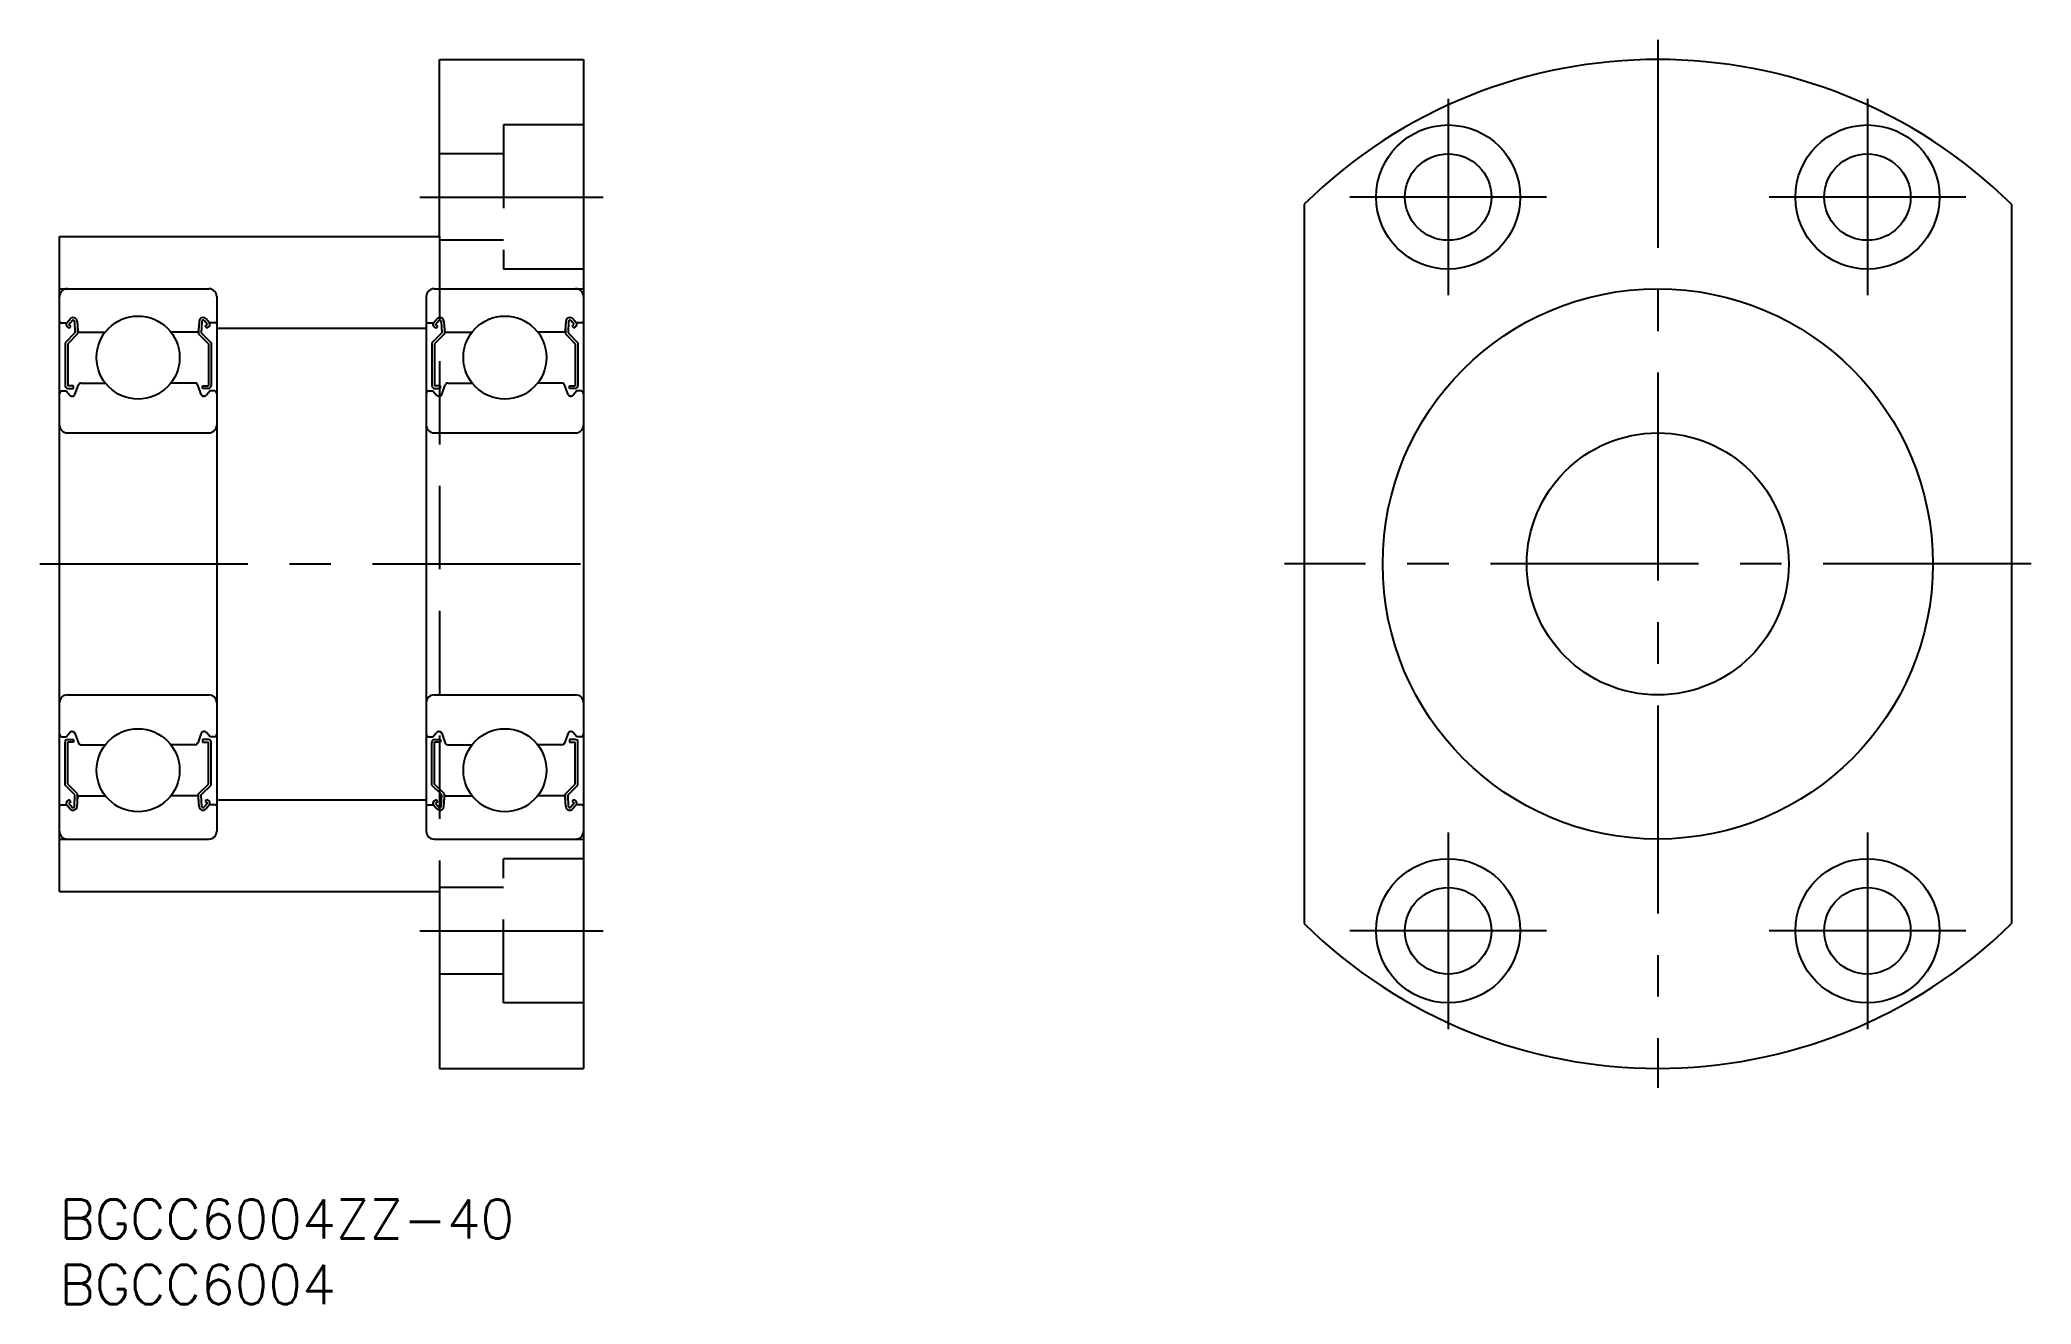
# Model space of a CAD drawing. Extents: x -2 to 150, y -8 to 89.
import ezdxf

# ---------------------------------------------------------------- set-up
doc = ezdxf.new("R2010")
doc.units = 0
doc.header["$LTSCALE"] = 0.5
doc.linetypes.add('CENTER', pattern=[50.8, 31.75, -6.35, 6.35, -6.35])
doc.linetypes.add('DASHED', pattern=[19.05, 12.7, -6.35])
for name, color, linetype in [('MSM_CENTER', 1, 'CENTER'), ('MSM_CONTINUOUS', 7, 'CONTINUOUS'), ('MSM_DASHED', 4, 'DASHED'), ('MSM_PART_NUMBER', 7, 'CONTINUOUS')]:
    doc.layers.add(name, color=color, linetype=linetype)
doc.styles.get("Standard").update_dxf_attribs({"font": 'txt.shx', "height": 3, "bigfont": 'bigfont.shx'})

msp = doc.modelspace()

# ---------------------------------------------------------------- linework, layer by layer
at = {"layer": 'MSM_CENTER'}
for p, q in [((122, 88.5), (122, 8.5)), ((106, 84), (106, 69)), ((138, 84), (138, 69)), ((27.5, 76.5), (41.5, 76.5)), ((113.5, 76.5), (98.5, 76.5)), ((145.5, 76.5), (130.5, 76.5)), ((-1.5, 48.5), (41.5, 48.5)), ((150.5, 48.5), (93.5, 48.5)), ((106, 28), (106, 13)), ((138, 28), (138, 13)), ((27.5, 20.5), (41.5, 20.5)), ((113.5, 20.5), (98.5, 20.5)), ((145.5, 20.5), (130.5, 20.5))]:
    msp.add_line(p, q, dxfattribs=at)
at = {"layer": 'MSM_CONTINUOUS'}
for p, q in [((29, 87), (40, 87)), ((29, 73.5), (29, 87)), ((40, 87), (40, 10)), ((95, 75.95), (95, 21.05)), ((149, 75.95), (149, 21.05)), ((0, 23.5), (0, 73.5)), ((0, 73.5), (29, 73.5)), ((0, 69.5), (11.4, 69.5)), ((12, 68.9), (12, 28.1)), ((28, 68.9), (28, 28.1)), ((28.6, 69.5), (40, 69.5)), ((0.1, 66.9), (0.56, 66.9)), ((0.56, 66.9), (0.81, 67.2)), ((0.71, 66.77), (0.96, 67.07)), ((1.14, 67.01), (1.18, 66.13)), ((1.34, 67.03), (1.4, 66.29)), ((10.66, 67.03), (10.6, 66.29)), ((10.86, 67.01), (10.82, 66.13)), ((11.29, 66.77), (11.04, 67.07)), ((11.44, 66.9), (11.19, 67.2)), ((11.9, 66.9), (11.44, 66.9)), ((28.1, 66.9), (28.56, 66.9)), ((28.56, 66.9), (28.81, 67.2)), ((28.71, 66.77), (28.96, 67.07)), ((29.14, 67.01), (29.18, 66.13)), ((29.34, 67.03), (29.4, 66.29)), ((38.66, 67.03), (38.6, 66.29)), ((38.86, 67.01), (38.82, 66.13)), ((39.29, 66.77), (39.04, 67.07)), ((39.44, 66.9), (39.19, 67.2)), ((39.9, 66.9), (39.44, 66.9)), ((1.18, 66.13), (0.43, 65.38)), ((0.43, 65.38), (0.43, 62.1)), ((0.74, 66.49), (0.58, 66.62)), ((1.38, 66.05), (0.63, 65.3)), ((0.87, 66.64), (0.71, 66.77)), ((0.74, 66.49), (0.87, 66.64)), ((1.38, 66.52), (1.38, 66.05)), ((1.5, 66.2), (3.49, 66.2)), ((10.5, 66.2), (8.51, 66.2)), ((10.62, 66.52), (10.62, 66.05)), ((10.62, 66.05), (11.37, 65.3)), ((10.82, 66.13), (11.57, 65.38)), ((11.13, 66.64), (11.29, 66.77)), ((11.26, 66.49), (11.13, 66.64)), ((11.26, 66.49), (11.42, 66.62)), ((11.57, 65.38), (11.57, 62.1)), ((12, 66.5), (28, 66.5)), ((29.18, 66.13), (28.43, 65.38)), ((28.43, 65.38), (28.43, 62.1)), ((28.74, 66.49), (28.58, 66.62)), ((29.38, 66.05), (28.63, 65.3)), ((28.87, 66.64), (28.71, 66.77)), ((28.74, 66.49), (28.87, 66.64)), ((29.38, 66.52), (29.38, 66.05)), ((29.5, 66.2), (31.49, 66.2)), ((38.5, 66.2), (36.51, 66.2)), ((38.62, 66.52), (38.62, 66.05)), ((38.62, 66.05), (39.37, 65.3)), ((38.82, 66.13), (39.57, 65.38)), ((39.13, 66.64), (39.29, 66.77)), ((39.26, 66.49), (39.13, 66.64)), ((39.26, 66.49), (39.42, 66.62)), ((39.57, 65.38), (39.57, 62.1)), ((0.63, 65.3), (0.63, 62.1)), ((11.37, 65.3), (11.37, 62.1)), ((28.63, 65.3), (28.63, 62.1)), ((39.37, 65.3), (39.37, 62.1)), ((0.2, 61.7), (0.5, 61.7)), ((0.5, 61.7), (0.78, 61.37)), ((1.08, 62.1), (0.63, 62.1)), ((0.63, 61.9), (1.08, 61.9)), ((0.93, 61.3), (0.99, 61.3)), ((1.08, 61.9), (1.08, 62.1)), ((1.18, 61.43), (1.45, 62.17)), ((1.64, 62.3), (3.49, 62.3)), ((10.36, 62.3), (8.51, 62.3)), ((10.82, 61.43), (10.55, 62.17)), ((10.92, 61.9), (10.92, 62.1)), ((10.92, 62.1), (11.37, 62.1)), ((11.37, 61.9), (10.92, 61.9)), ((11.07, 61.3), (11.01, 61.3)), ((11.5, 61.7), (11.22, 61.37)), ((11.8, 61.7), (11.5, 61.7)), ((28.2, 61.7), (28.5, 61.7)), ((28.5, 61.7), (28.78, 61.37)), ((29.08, 62.1), (28.63, 62.1)), ((28.63, 61.9), (29.08, 61.9)), ((28.93, 61.3), (28.99, 61.3)), ((29.08, 61.9), (29.08, 62.1)), ((29.18, 61.43), (29.45, 62.17)), ((29.64, 62.3), (31.49, 62.3)), ((38.36, 62.3), (36.51, 62.3)), ((38.82, 61.43), (38.55, 62.17)), ((38.92, 61.9), (38.92, 62.1)), ((38.92, 62.1), (39.37, 62.1)), ((39.37, 61.9), (38.92, 61.9)), ((39.07, 61.3), (39.01, 61.3)), ((39.5, 61.7), (39.22, 61.37)), ((39.8, 61.7), (39.5, 61.7)), ((0.6, 58.5), (11.4, 58.5)), ((28.6, 58.5), (39.4, 58.5)), ((0.6, 38.5), (11.4, 38.5)), ((28.6, 38.5), (39.4, 38.5)), ((0.2, 35.3), (0.5, 35.3)), ((0.5, 35.3), (0.78, 35.63)), ((0.63, 35.1), (1.08, 35.1)), ((0.93, 35.7), (0.99, 35.7)), ((1.08, 35.1), (1.08, 34.9)), ((1.18, 35.57), (1.45, 34.83)), ((10.82, 35.57), (10.55, 34.83)), ((10.92, 35.1), (10.92, 34.9)), ((11.37, 35.1), (10.92, 35.1)), ((11.07, 35.7), (11.01, 35.7)), ((11.5, 35.3), (11.22, 35.63)), ((11.8, 35.3), (11.5, 35.3)), ((28.2, 35.3), (28.5, 35.3)), ((28.5, 35.3), (28.78, 35.63)), ((28.63, 35.1), (29.08, 35.1)), ((28.93, 35.7), (28.99, 35.7)), ((29.08, 35.1), (29.08, 34.9)), ((29.18, 35.57), (29.45, 34.83)), ((38.82, 35.57), (38.55, 34.83)), ((38.92, 35.1), (38.92, 34.9)), ((39.37, 35.1), (38.92, 35.1)), ((39.07, 35.7), (39.01, 35.7)), ((39.5, 35.3), (39.22, 35.63)), ((39.8, 35.3), (39.5, 35.3)), ((0.43, 31.62), (0.43, 34.9)), ((1.08, 34.9), (0.63, 34.9)), ((0.63, 31.7), (0.63, 34.9)), ((1.64, 34.7), (3.49, 34.7)), ((10.36, 34.7), (8.51, 34.7)), ((10.92, 34.9), (11.37, 34.9)), ((11.37, 31.7), (11.37, 34.9)), ((11.57, 31.62), (11.57, 34.9)), ((28.43, 31.62), (28.43, 34.9)), ((29.08, 34.9), (28.63, 34.9)), ((28.63, 31.7), (28.63, 34.9)), ((29.64, 34.7), (31.49, 34.7)), ((38.36, 34.7), (36.51, 34.7)), ((38.92, 34.9), (39.37, 34.9)), ((39.37, 31.7), (39.37, 34.9)), ((39.57, 31.62), (39.57, 34.9)), ((1.18, 30.87), (0.43, 31.62)), ((0.74, 30.51), (0.58, 30.38)), ((1.38, 30.95), (0.63, 31.7)), ((0.74, 30.51), (0.87, 30.36)), ((1.14, 29.99), (1.18, 30.87)), ((1.34, 29.97), (1.4, 30.71)), ((1.38, 30.48), (1.38, 30.95)), ((1.5, 30.8), (3.49, 30.8)), ((10.5, 30.8), (8.51, 30.8)), ((10.66, 29.97), (10.6, 30.71)), ((10.62, 30.95), (11.37, 31.7)), ((10.62, 30.48), (10.62, 30.95)), ((10.82, 30.87), (11.57, 31.62)), ((10.86, 29.99), (10.82, 30.87)), ((11.26, 30.51), (11.13, 30.36)), ((11.26, 30.51), (11.42, 30.38)), ((12, 30.5), (28, 30.5)), ((29.18, 30.87), (28.43, 31.62)), ((28.74, 30.51), (28.58, 30.38)), ((29.38, 30.95), (28.63, 31.7)), ((28.74, 30.51), (28.87, 30.36)), ((29.14, 29.99), (29.18, 30.87)), ((29.34, 29.97), (29.4, 30.71)), ((29.38, 30.48), (29.38, 30.95)), ((29.5, 30.8), (31.49, 30.8)), ((38.5, 30.8), (36.51, 30.8)), ((38.66, 29.97), (38.6, 30.71)), ((38.62, 30.95), (39.37, 31.7)), ((38.62, 30.48), (38.62, 30.95)), ((38.82, 30.87), (39.57, 31.62)), ((38.86, 29.99), (38.82, 30.87)), ((39.26, 30.51), (39.13, 30.36)), ((39.26, 30.51), (39.42, 30.38)), ((0.1, 30.1), (0.56, 30.1)), ((0.56, 30.1), (0.81, 29.8)), ((0.87, 30.36), (0.71, 30.23)), ((0.71, 30.23), (0.96, 29.93)), ((11.29, 30.23), (11.04, 29.93)), ((11.13, 30.36), (11.29, 30.23)), ((11.44, 30.1), (11.19, 29.8)), ((11.9, 30.1), (11.44, 30.1)), ((28.1, 30.1), (28.56, 30.1)), ((28.56, 30.1), (28.81, 29.8)), ((28.87, 30.36), (28.71, 30.23)), ((28.71, 30.23), (28.96, 29.93)), ((39.29, 30.23), (39.04, 29.93)), ((39.13, 30.36), (39.29, 30.23)), ((39.44, 30.1), (39.19, 29.8)), ((39.9, 30.1), (39.44, 30.1)), ((0, 27.5), (11.4, 27.5)), ((28.6, 27.5), (40, 27.5)), ((0, 23.5), (29, 23.5)), ((29, 23.5), (29, 10)), ((29, 10), (40, 10))]:
    msp.add_line(p, q, dxfattribs=at)
for centre, radius in [((106, 76.5), 5.5), ((138, 76.5), 5.5), ((106, 76.5), 3.3), ((138, 76.5), 3.3), ((122, 48.5), 21), ((6, 64.25), 3.17), ((34, 64.25), 3.17), ((122, 48.5), 10), ((6, 32.75), 3.17), ((34, 32.75), 3.17), ((106, 20.5), 5.5), ((138, 20.5), 5.5), ((106, 20.5), 3.3), ((138, 20.5), 3.3)]:
    msp.add_circle(centre, radius, dxfattribs=at)
for centre, radius, start, end in [((122, 48.5), 38.5, 45.4687, 134.5313), ((0.6, 68.9), 0.6, 90, 180), ((11.4, 68.9), 0.6, 0, 90), ((28.6, 68.9), 0.6, 90, 180), ((39.4, 68.9), 0.6, 0, 90), ((0.1, 67), 0.1, 180, 270), ((0.71, 66.77), 0.2, 140.002, 230.0826), ((1.04, 67), 0.3, 4.9967, 140.002), ((1.04, 67), 0.1, 2.8198, 140.0002), ((10.96, 67), 0.3, 39.998, 175.0033), ((10.96, 67), 0.1, 39.9998, 177.1802), ((11.29, 66.77), 0.2, 309.9174, 39.998), ((11.9, 67), 0.1, 270, 0), ((28.1, 67), 0.1, 180, 270), ((28.71, 66.77), 0.2, 140.002, 230.0826), ((29.04, 67), 0.3, 4.9967, 140.002), ((29.04, 67), 0.1, 2.8198, 140.0002), ((38.96, 67), 0.3, 39.998, 175.0033), ((38.96, 67), 0.1, 39.9998, 177.1802), ((39.29, 66.77), 0.2, 309.9174, 39.998), ((39.9, 67), 0.1, 270, 0), ((1.5, 66.3), 0.1, 184.9967, 270), ((10.5, 66.3), 0.1, 270, 355.0033), ((29.5, 66.3), 0.1, 184.9967, 270), ((38.5, 66.3), 0.1, 270, 355.0033), ((0.2, 61.5), 0.2, 90, 180), ((0.63, 62.1), 0.2, 180, 270), ((0.93, 61.5), 0.2, 219.9945, 270), ((0.99, 61.5), 0.2, 270, 339.9914), ((1.64, 62.1), 0.2, 90, 159.9914), ((10.36, 62.1), 0.2, 20.0086, 90), ((11.01, 61.5), 0.2, 200.0086, 270), ((11.07, 61.5), 0.2, 270, 320.0055), ((11.37, 62.1), 0.2, 270, 0), ((11.8, 61.5), 0.2, 0, 90), ((28.2, 61.5), 0.2, 90, 180), ((28.63, 62.1), 0.2, 180, 270), ((28.93, 61.5), 0.2, 219.9945, 270), ((28.99, 61.5), 0.2, 270, 339.9914), ((29.64, 62.1), 0.2, 90, 159.9914), ((38.36, 62.1), 0.2, 20.0086, 90), ((39.01, 61.5), 0.2, 200.0086, 270), ((39.07, 61.5), 0.2, 270, 320.0055), ((39.37, 62.1), 0.2, 270, 0), ((39.8, 61.5), 0.2, 0, 90), ((0.6, 59.1), 0.6, 180, 270), ((11.4, 59.1), 0.6, 270, 0), ((28.6, 59.1), 0.6, 180, 270), ((39.4, 59.1), 0.6, 270, 0), ((0.6, 37.9), 0.6, 90, 180), ((11.4, 37.9), 0.6, 0, 90), ((28.6, 37.9), 0.6, 90, 180), ((39.4, 37.9), 0.6, 0, 90), ((0.2, 35.5), 0.2, 180, 270), ((0.63, 34.9), 0.2, 90, 180), ((0.93, 35.5), 0.2, 90, 140.0055), ((0.99, 35.5), 0.2, 20.0086, 90), ((11.01, 35.5), 0.2, 90, 159.9914), ((11.07, 35.5), 0.2, 39.9945, 90), ((11.37, 34.9), 0.2, 0, 90), ((11.8, 35.5), 0.2, 270, 0), ((28.2, 35.5), 0.2, 180, 270), ((28.63, 34.9), 0.2, 90, 180), ((28.93, 35.5), 0.2, 90, 140.0055), ((28.99, 35.5), 0.2, 20.0086, 90), ((39.01, 35.5), 0.2, 90, 159.9914), ((39.07, 35.5), 0.2, 39.9945, 90), ((39.37, 34.9), 0.2, 0, 90), ((39.8, 35.5), 0.2, 270, 0), ((1.64, 34.9), 0.2, 200.0086, 270), ((10.36, 34.9), 0.2, 270, 339.9914), ((29.64, 34.9), 0.2, 200.0086, 270), ((38.36, 34.9), 0.2, 270, 339.9914), ((1.5, 30.7), 0.1, 90, 175.0033), ((10.5, 30.7), 0.1, 4.9967, 90), ((29.5, 30.7), 0.1, 90, 175.0033), ((38.5, 30.7), 0.1, 4.9967, 90), ((0.1, 30), 0.1, 90, 180), ((0.71, 30.23), 0.2, 129.9174, 219.998), ((1.04, 30), 0.3, 219.998, 355.0033), ((1.04, 30), 0.1, 219.9998, 357.1802), ((10.96, 30), 0.3, 184.9967, 320.002), ((10.96, 30), 0.1, 182.8198, 320.0002), ((11.29, 30.23), 0.2, 320.002, 50.0826), ((11.9, 30), 0.1, 0, 90), ((28.1, 30), 0.1, 90, 180), ((28.71, 30.23), 0.2, 129.9174, 219.998), ((29.04, 30), 0.3, 219.998, 355.0033), ((29.04, 30), 0.1, 219.9998, 357.1802), ((38.96, 30), 0.3, 184.9967, 320.002), ((38.96, 30), 0.1, 182.8198, 320.0002), ((39.29, 30.23), 0.2, 320.002, 50.0826), ((39.9, 30), 0.1, 0, 90), ((0.6, 28.1), 0.6, 180, 270), ((11.4, 28.1), 0.6, 270, 0), ((28.6, 28.1), 0.6, 180, 270), ((39.4, 28.1), 0.6, 270, 0), ((122, 48.5), 38.5, 225.4687, 314.5313)]:
    msp.add_arc(centre, radius, start, end, dxfattribs=at)
at = {"layer": 'MSM_DASHED'}
for p, q in [((40, 82), (33.9, 82)), ((33.9, 82), (33.9, 71)), ((33.9, 79.8), (29, 79.8)), ((29, 73.5), (29, 23.5)), ((33.9, 73.2), (29, 73.2)), ((40, 71), (33.9, 71)), ((33.9, 15), (33.9, 26)), ((40, 26), (33.9, 26)), ((33.9, 23.8), (29, 23.8)), ((33.9, 17.2), (29, 17.2)), ((40, 15), (33.9, 15))]:
    msp.add_line(p, q, dxfattribs=at)

# ---------------------------------------------------------------- texts
at = {"layer": 'MSM_PART_NUMBER'}
for s, p in [('BGCC6004ZZ-40', (0, -3)), ('BGCC6004', (0, -8))]:
    msp.add_text(s, height=3, dxfattribs=at).set_placement(p)

doc.saveas('drawing.dxf')
